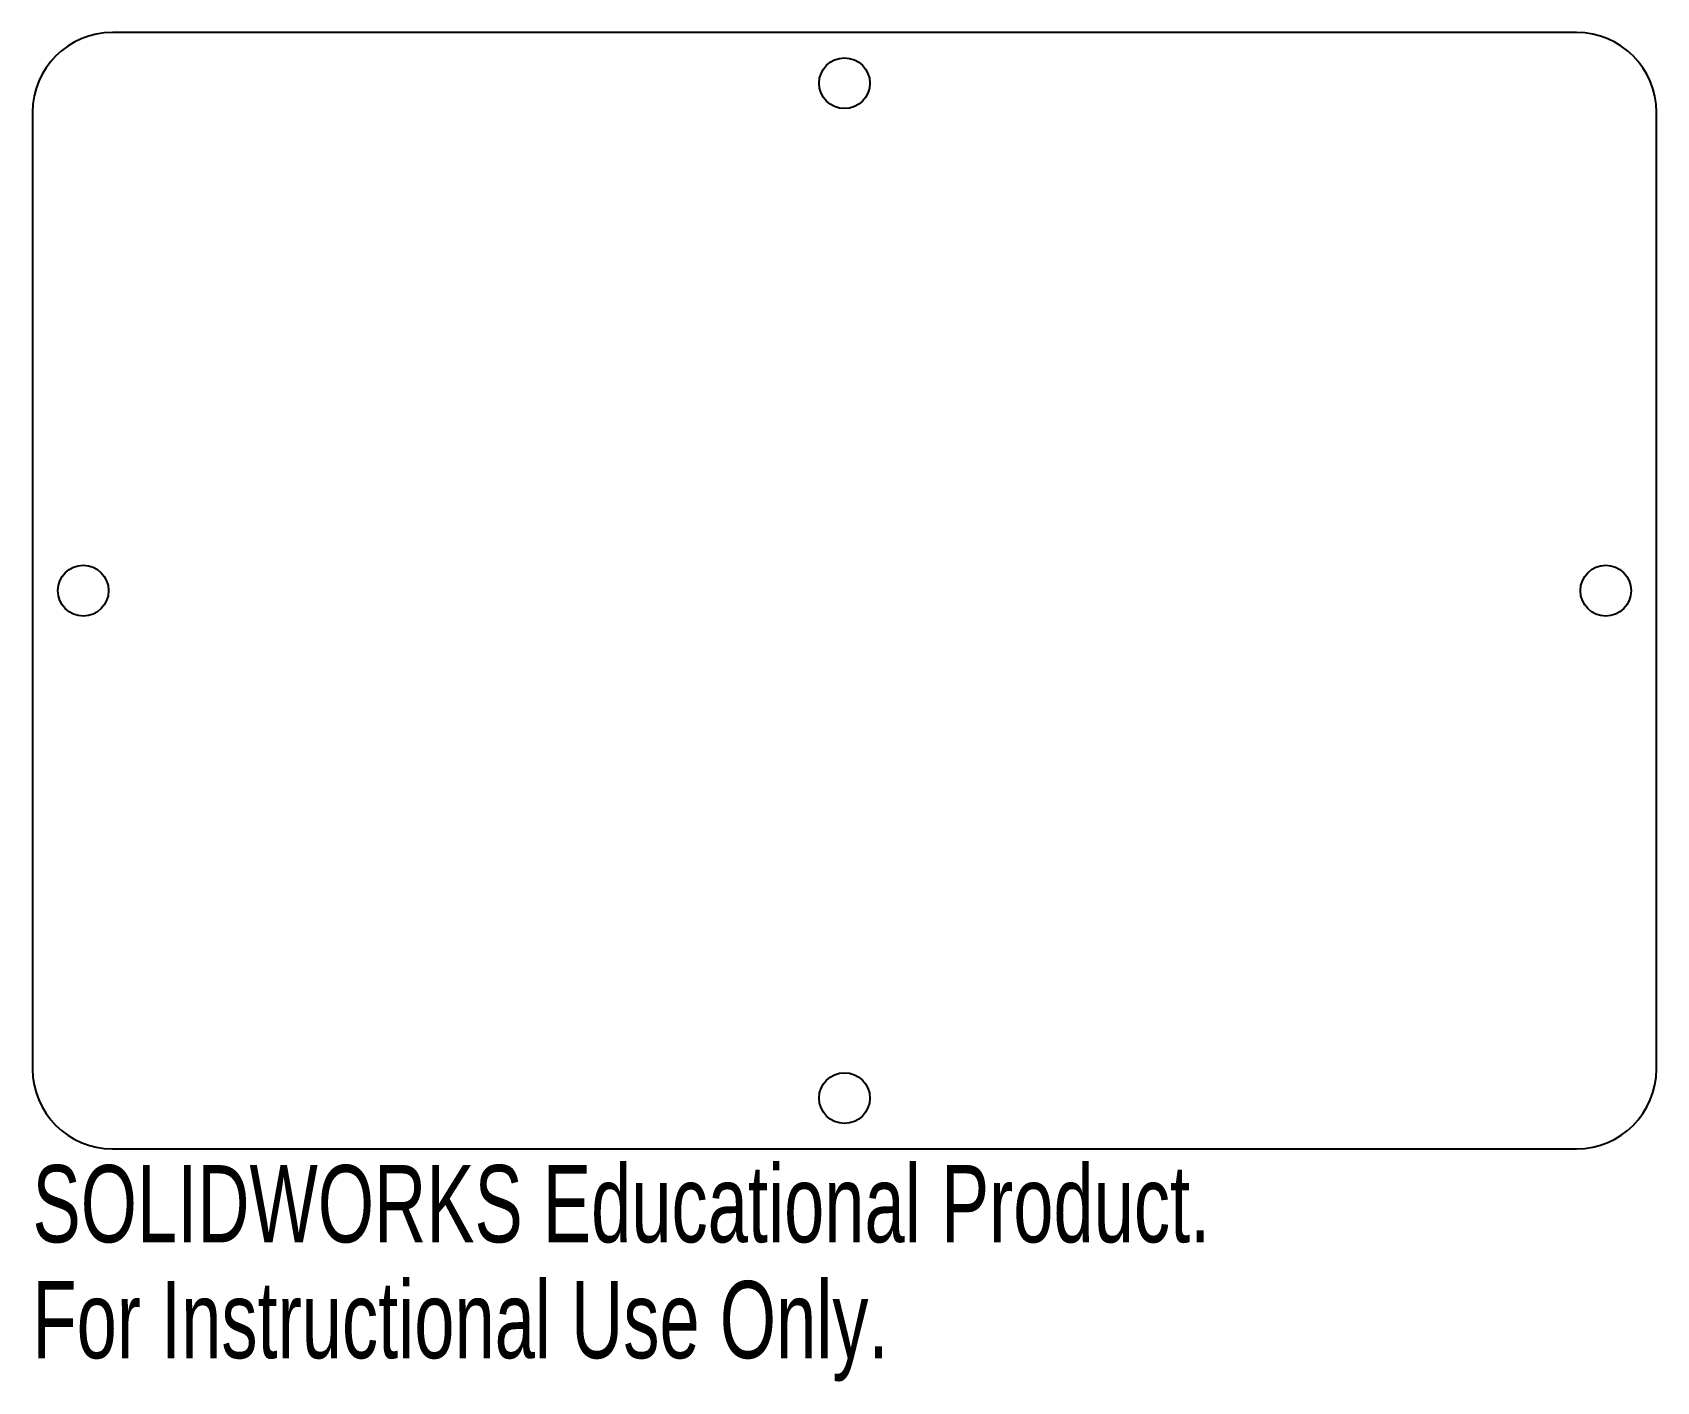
# Model space of a CAD drawing. Header units: inches. Extents: x -2 to 2, y -1.95 to 1.38.
import ezdxf

# ---------------------------------------------------------------- set-up
doc = ezdxf.new("R2010")
doc.units = ezdxf.units.IN
doc.header["$MEASUREMENT"] = 0
doc.styles.add('SLDTEXTSTYLE0', font='TXT', dxfattribs={"width": 0.7})

msp = doc.modelspace()

# ---------------------------------------------------------------- linework, layer by layer
at = {"color": 7, "linetype": 'Continuous', "lineweight": 25}
for p, q in [((1.8031, 1.375), (-1.8031, 1.375)), ((-2, 1.1781), (-2, -1.1781)), ((2, -1.1781), (2, 1.1781)), ((-1.8031, -1.375), (1.8031, -1.375))]:
    msp.add_line(p, q, dxfattribs=at)
for centre in [(0, 1.25), (-1.875, 0), (1.875, 0), (0, -1.25)]:
    msp.add_circle(centre, 0.0625, dxfattribs=at)
for centre, start, end in [((-1.8031, 1.1781), 90, 180), ((1.8031, 1.1781), 0, 90), ((-1.8031, -1.1781), 180, 270), ((1.8031, -1.1781), 270, 0)]:
    msp.add_arc(centre, 0.1969, start, end, dxfattribs=at)

# ---------------------------------------------------------------- texts
at = {"color": 7, "linetype": 'Continuous', "char_height": 0.1903, "attachment_point": 1, "style": 'SLDTEXTSTYLE0'}
for s, insert in [('SOLIDWORKS Educational Product.', (-2, -1.4151)), ('For Instructional Use Only.', (-2, -1.7006))]:
    msp.add_mtext(s, dxfattribs=dict(at, insert=insert))

doc.saveas('drawing.dxf')
